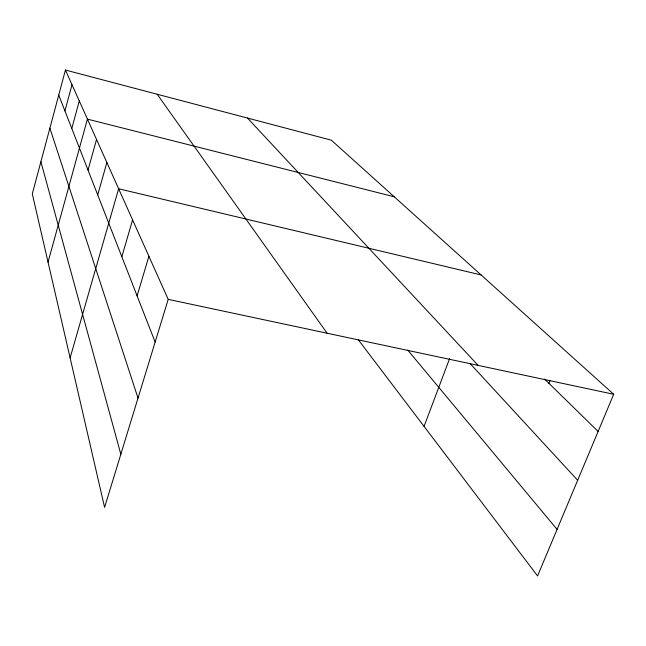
<?xml version="1.0" encoding="UTF-8"?>
<svg xmlns="http://www.w3.org/2000/svg" width="646" height="646" viewBox="0 0 646 646"><rect width="100%" height="100%" fill="white"/><g stroke="black" fill="none" stroke-linecap="round" stroke-linejoin="round"><path stroke-width="0.97" d="M65.432 70.043L32.3 193.873L104.595 507.376L168.21 299.364L65.432 70.043L331.333 140.174L613.7 394.278L537.577 575.957L358.312 339.78M64.931 110.91L72.005 84.715M71.795 128.497L79.288 100.978M48.038 262.131L87.428 119.122L394.23 196.78M88.026 170.092L96.553 139.488M97.716 194.93L106.873 162.517M70.115 357.868L118.63 188.753L481.1 274.954M121.836 256.745L132.591 219.915M137.105 295.876L148.903 256.3M424.059 426.4L449.656 358.433M548.85 383.28L549.956 380.534M168.21 299.364L613.7 394.278M544.538 379.057L598.131 431.439M247.483 118.065L478.105 365.394M469.925 363.351L577.669 480.269M407.723 350.059L557.086 529.389M157.172 94.243L327.11 333.223M58.738 95.043L155.137 342.097M49.887 128.142L138.01 398.106M40.892 161.742L120.834 454.275"/></g></svg>
